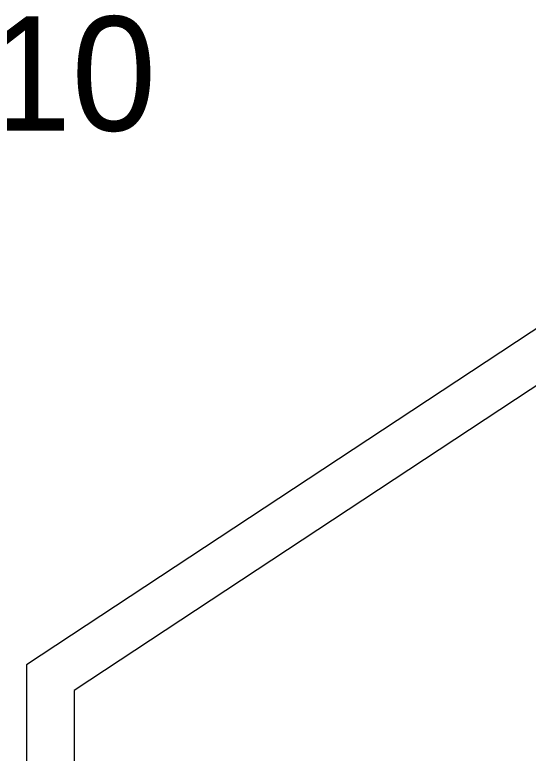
# Model space of a CAD drawing. Header units: metres. Extents: x 2999 to 3109, y 1752 to 1796.
# Drawn here: x 3006.372 to 3007.452, y 1761.993 to 1763.545 of the extents above; entities that cross this region are included whole.
import ezdxf

# ---------------------------------------------------------------- set-up
doc = ezdxf.new("R2010")
doc.units = ezdxf.units.M
doc.layers.add('PAREDES', color=7, linetype='Continuous')
doc.styles.add('PADRAO MK', font='')
doc.styles.get('PADRAO MK').set_extended_font_data('AvantGarde Bk BT')

msp = doc.modelspace()

# ---------------------------------------------------------------- linework, layer by layer
at = {"layer": 'PAREDES', "color": 253, "lineweight": 0}
for p, q in [((3007.9116, 1763.1771), (3006.3966, 1762.1791)), ((3008.0116, 1763.1232), (3006.4966, 1762.1252)), ((3006.3966, 1762.1791), (3006.3966, 1760.7936)), ((3006.4966, 1762.1252), (3006.4966, 1760.7936))]:
    msp.add_line(p, q, dxfattribs=at)

# ---------------------------------------------------------------- texts
at = {"layer": 'PAREDES', "color": 253, "lineweight": 0, "style": 'PADRAO MK'}
msp.add_text('Cons. 10', height=0.24, dxfattribs=at).set_placement((3005.3848, 1763.3014))

doc.saveas('drawing.dxf')
